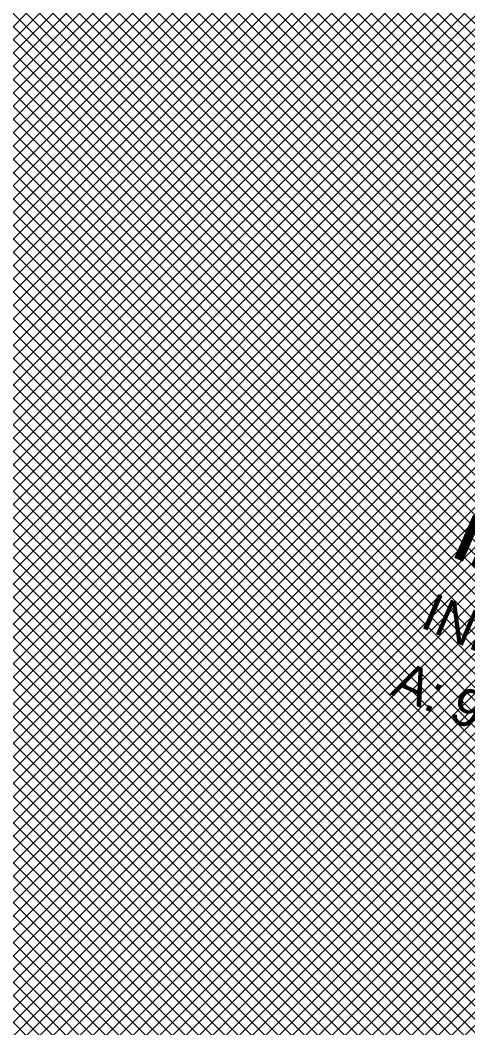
# Model space of a CAD drawing. Header units: millimetres. Extents: x -37281 to 954596, y -59787 to 956680.
# Drawn here: x 912529 to 914914, y -19864 to -14497 of the extents above; entities that cross this region are included whole.
import ezdxf
from ezdxf.enums import TextEntityAlignment as Align

# ---------------------------------------------------------------- set-up
doc = ezdxf.new("R2010")
doc.units = ezdxf.units.MM
doc.header["$MEASUREMENT"] = 0
doc.layers.add('A-25-M_Wall_Int_Pen_No__102', color=7, linetype='Continuous', lineweight=15, true_color=0xcccccc)
doc.layers.add('New_A-35-M_FFE-Zone', color=7, linetype='Continuous')
doc.layers.add('New_ArchiCAD Zone Stamps_Pen_No__9', color=7, linetype='Continuous', lineweight=13)
doc.styles.add('GENERATED_STYLE_2', font='')
doc.styles.add('GENERATED_STYLE_3', font='')
doc.styles.get('GENERATED_STYLE_2').set_extended_font_data('Arial', bold=True)
doc.styles.get('GENERATED_STYLE_3').set_extended_font_data('Arial')

# ---------------------------------------------------------------- blocks, each defined once
blk = doc.blocks.new('Project Lab 5_INB 2210_48_1', base_point=(915636.1, -18116.7))
at = {"layer": 'New_ArchiCAD Zone Stamps_Pen_No__9'}
for tag, height, style, p in [('ROOM_NAME', 250, 'GENERATED_STYLE_2', (915108.5, -16690.2)), ('zoneNameLine2', 250, 'GENERATED_STYLE_2', (914920.1, -17122.3)), ('ROOM_NUMBER', 200, 'GENERATED_STYLE_3', (914731.7, -17543)), ('measuredAreaCode', 200, 'GENERATED_STYLE_3', (914574.7, -17903.1)), ('DUMMY_649', 200, 'GENERATED_STYLE_3', (914882.1, -18037.2)), ('DUMMY_650', 200, 'GENERATED_STYLE_3', (915371.4, -18250.6)), ('DUMMY_651', 133.3, 'GENERATED_STYLE_3', (915650.7, -18357.1))]:
    blk.add_attdef(tag, text='', height=height, rotation=336.4404, dxfattribs=dict(at, style=style)).set_placement(p, align=Align.TOP_LEFT)

msp = doc.modelspace()

# ---------------------------------------------------------------- hatches: boundary and pattern name
at = {"layer": 'A-25-M_Wall_Int_Pen_No__102', "linetype": 'Continuous'}
h = msp.add_hatch(dxfattribs=at)
h.set_pattern_fill('Grid_5x5_Diagonal_0001', color=256, style=0, pattern_type=2)
h.set_pattern_definition([(45, (864302.5, 0), (-35.35534, 35.35534), []), (135, (864302.5, 0), (35.35534, 35.35534), [])])
h.paths.add_polyline_path([(909070.8, -19356.4), (913833.2, -8434.9), (909543.4, -6564.3), (912057.6, -798.6), (914121, 3933.5), (938576, -6730.2), (929236, -28149.5)])

# ---------------------------------------------------------------- block references
at = {"layer": 'New_A-35-M_FFE-Zone', "linetype": 'Continuous'}
ref = msp.add_blockref('Project Lab 5_INB 2210_48_1', (915636.1, -18116.7), dxfattribs=at)
ref.add_attrib('ROOM_NUMBER', 'INB 2210', dxfattribs={"layer": 'New_ArchiCAD Zone Stamps_Pen_No__9', "color": 7, "height": 200, "rotation": 336.4404, "style": 'GENERATED_STYLE_3'}).set_placement((914731.7, -17543), align=Align.TOP_LEFT)
ref.add_attrib('zoneNameLine2', 'ID. SF280', dxfattribs={"layer": 'New_ArchiCAD Zone Stamps_Pen_No__9', "color": 7, "height": 250, "rotation": 336.4404, "style": 'GENERATED_STYLE_2'}).set_placement((914920.1, -17122.3), align=Align.TOP_LEFT)
ref.add_attrib('measuredAreaCode', 'A: ', dxfattribs={"layer": 'New_ArchiCAD Zone Stamps_Pen_No__9', "color": 7, "height": 200, "rotation": 336.4404, "style": 'GENERATED_STYLE_3'}).set_placement((914574.7, -17903.1), align=Align.TOP_LEFT)
ref.add_attrib('DUMMY_649', '98.4', dxfattribs={"layer": 'New_ArchiCAD Zone Stamps_Pen_No__9', "color": 7, "height": 200, "rotation": 336.4404, "style": 'GENERATED_STYLE_3'}).set_placement((914882.1, -18037.2), align=Align.TOP_LEFT)

doc.saveas('drawing.dxf')
